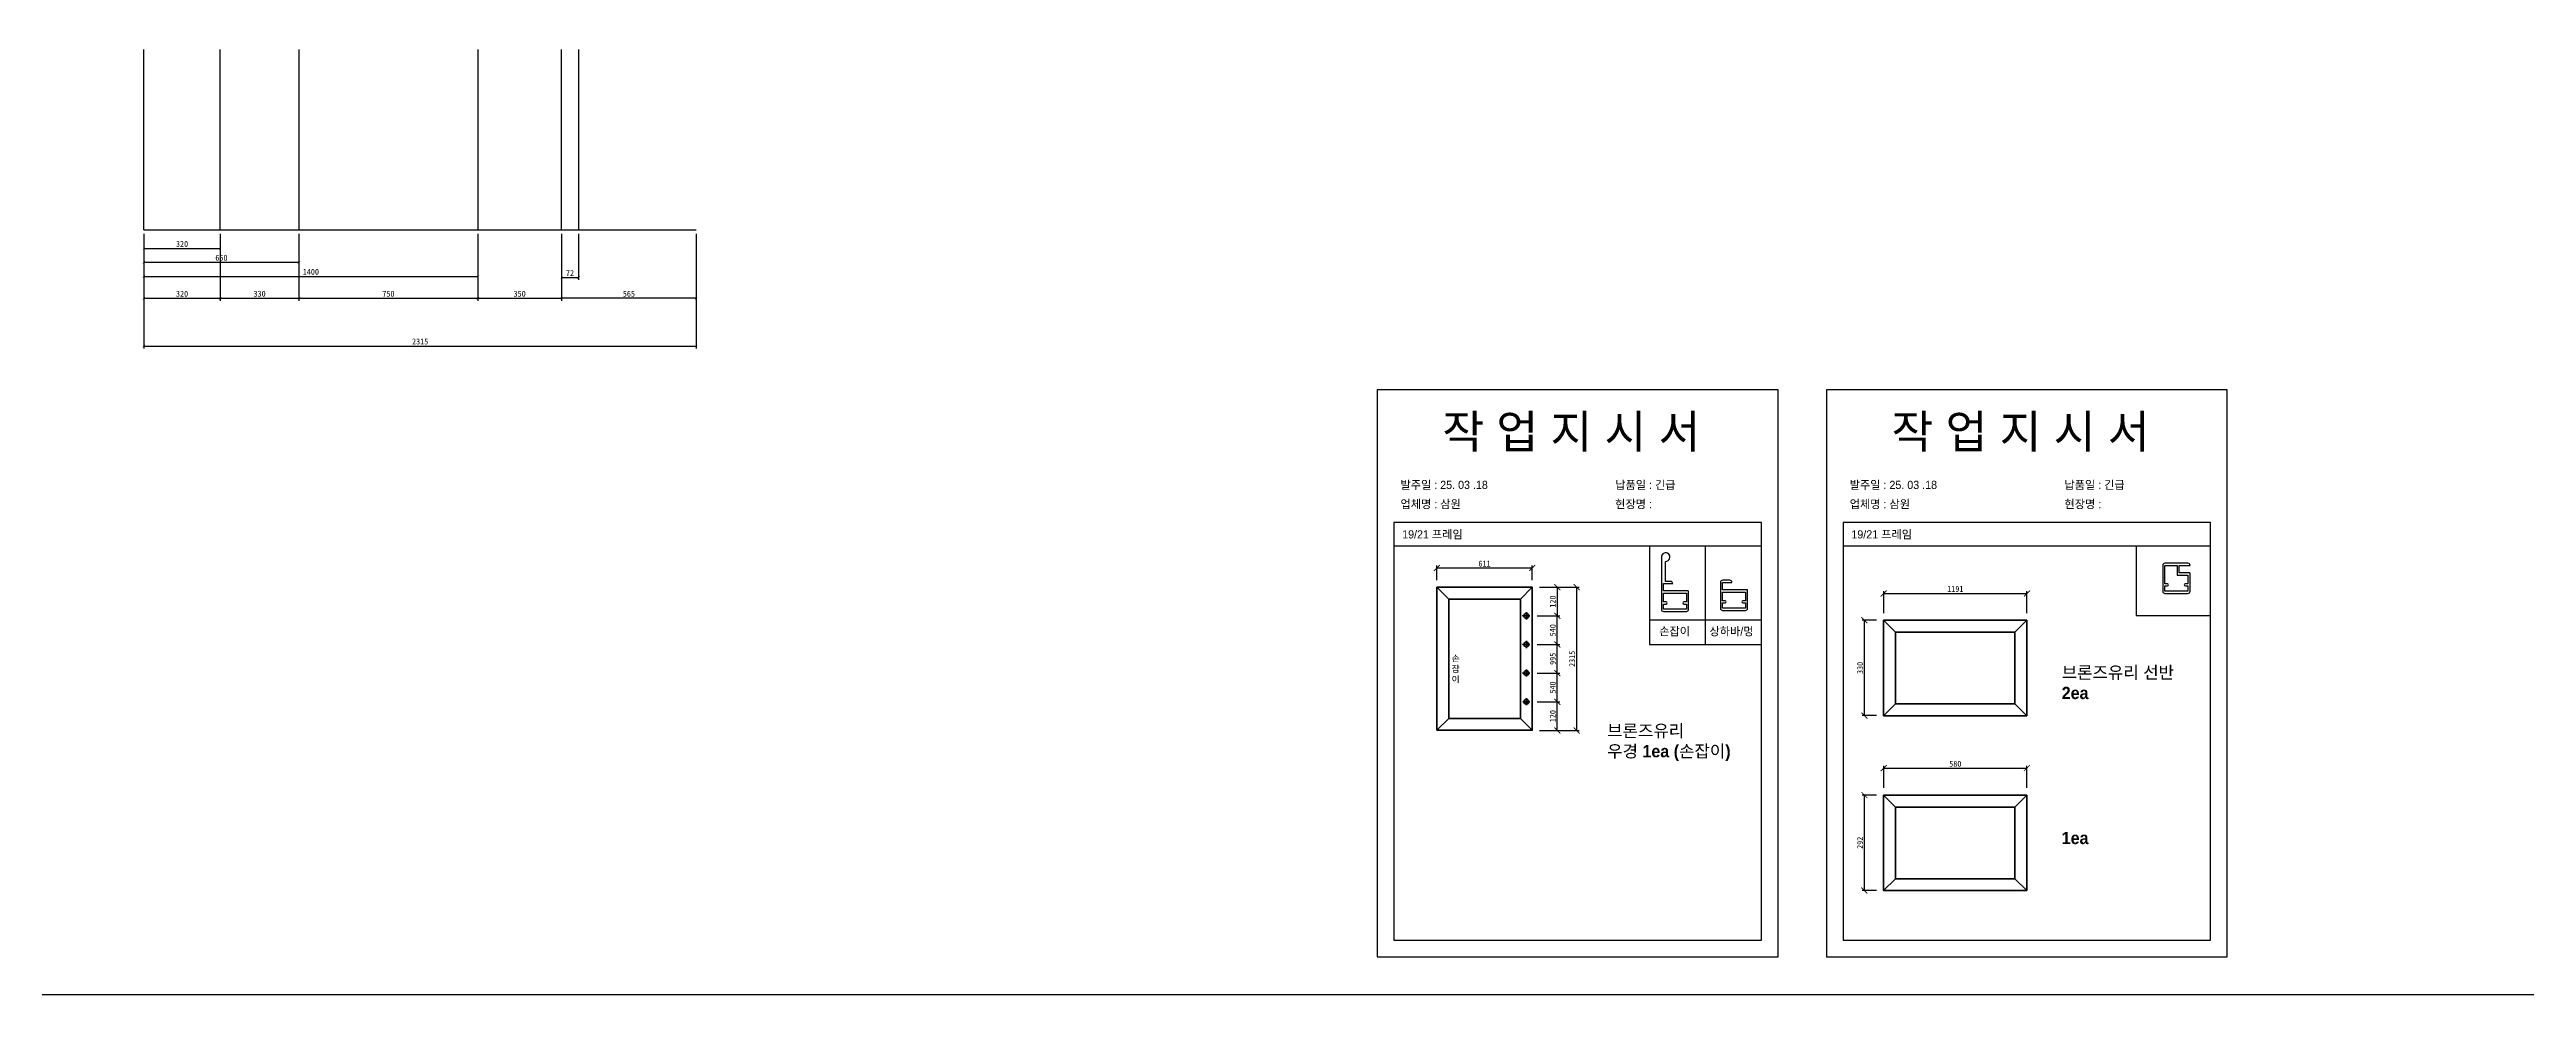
# Model space of a CAD drawing. Header units: millimetres. Extents: x -44117 to 256353, y -2095463 to 65325.
# Drawn here: x 114613 to 124994, y -7711 to -3750 of the extents above; entities that cross this region are included whole.
import ezdxf

# ---------------------------------------------------------------- set-up
doc = ezdxf.new("R2010")
doc.units = ezdxf.units.MM
doc.header["$LTSCALE"] = 10
doc.layers.add('Layer1', color=7, linetype='Continuous', lineweight=70)
doc.dimstyles.new('ISO-25', dxfattribs={"dimtxt": 2.5, "dimasz": 2.5, "dimexe": 1, "dimexo": 1, "dimtad": 1, "dimtxsty": 'Standard', "dimblk": 'ARCHTICK', "dimcen": 2.5, "dimadec": 0, "dimazin": 0, "dimtfac": 1, "dimtmove": 0, "dimatfit": 3, "dimfxl": 0, "dimarcsym": 0})

# ---------------------------------------------------------------- blocks, each defined once
blk = doc.blocks.new('_ArchTick')
at = {"color": 0, "linetype": 'ByBlock', "const_width": 0.15}
blk.add_lwpolyline([(-0.5, -0.5), (0.5, 0.5)], dxfattribs=at)
blk = doc.blocks.new('*D2057')
at = {"color": 0, "lineweight": -2}
for p, q in [((116758, -4522), (116758, -4803)), ((117323, -4522), (117323, -4803)), ((117323, -4793), (116758, -4793))]:
    blk.add_line(p, q, dxfattribs=at)
at = {"layer": 'Defpoints', "color": 0}
for p in [(116758, -4507), (117323, -4507), (116758, -4793)]:
    blk.add_point(p, dxfattribs=at)
at = {"color": 0, "lineweight": -2, "xscale": 10, "yscale": 10, "zscale": 10, "rotation": 180}
blk.add_blockref('_ArchTick', (116758, -4793), dxfattribs=at)
at = {"color": 0, "lineweight": -2, "xscale": 10, "yscale": 10, "zscale": 10}
blk.add_blockref('_ArchTick', (117323, -4793), dxfattribs=at)
at = {"color": 0, "insert": (117041, -4774), "char_height": 25, "attachment_point": 5}
blk.add_mtext('565', dxfattribs=at)
blk = doc.blocks.new('*D2058')
at = {"color": 0, "lineweight": -2}
for p, q in [((115008, -4522), (115008, -4803)), ((115328, -4522), (115328, -4803)), ((115008, -4793), (115328, -4793))]:
    blk.add_line(p, q, dxfattribs=at)
at = {"layer": 'Defpoints', "color": 0}
for p in [(115008, -4507), (115328, -4507), (115328, -4793)]:
    blk.add_point(p, dxfattribs=at)
at = {"color": 0, "lineweight": -2, "xscale": 10, "yscale": 10, "zscale": 10, "rotation": 180}
blk.add_blockref('_ArchTick', (115008, -4793), dxfattribs=at)
at = {"color": 0, "lineweight": -2, "xscale": 10, "yscale": 10, "zscale": 10}
blk.add_blockref('_ArchTick', (115328, -4793), dxfattribs=at)
at = {"color": 0, "insert": (115168, -4774), "char_height": 25, "attachment_point": 5}
blk.add_mtext('320', dxfattribs=at)
blk = doc.blocks.new('*D2059')
at = {"color": 0, "lineweight": -2}
for p, q in [((115328, -4522), (115328, -4803)), ((115658, -4522), (115658, -4803)), ((115328, -4793), (115658, -4793))]:
    blk.add_line(p, q, dxfattribs=at)
at = {"layer": 'Defpoints', "color": 0}
for p in [(115328, -4507), (115658, -4507), (115658, -4793)]:
    blk.add_point(p, dxfattribs=at)
at = {"color": 0, "lineweight": -2, "xscale": 10, "yscale": 10, "zscale": 10, "rotation": 180}
blk.add_blockref('_ArchTick', (115328, -4793), dxfattribs=at)
at = {"color": 0, "lineweight": -2, "xscale": 10, "yscale": 10, "zscale": 10}
blk.add_blockref('_ArchTick', (115658, -4793), dxfattribs=at)
at = {"color": 0, "insert": (115493, -4774), "char_height": 25, "attachment_point": 5}
blk.add_mtext('330', dxfattribs=at)
blk = doc.blocks.new('*D2060')
at = {"color": 0, "lineweight": -2}
for p, q in [((115658, -4522), (115658, -4803)), ((116408, -4522), (116408, -4803)), ((115658, -4793), (116408, -4793))]:
    blk.add_line(p, q, dxfattribs=at)
at = {"layer": 'Defpoints', "color": 0}
for p in [(115658, -4507), (116408, -4507), (116408, -4793)]:
    blk.add_point(p, dxfattribs=at)
at = {"color": 0, "lineweight": -2, "xscale": 10, "yscale": 10, "zscale": 10, "rotation": 180}
blk.add_blockref('_ArchTick', (115658, -4793), dxfattribs=at)
at = {"color": 0, "lineweight": -2, "xscale": 10, "yscale": 10, "zscale": 10}
blk.add_blockref('_ArchTick', (116408, -4793), dxfattribs=at)
at = {"color": 0, "insert": (116033, -4774), "char_height": 25, "attachment_point": 5}
blk.add_mtext('750', dxfattribs=at)
blk = doc.blocks.new('*D2061')
at = {"color": 0, "lineweight": -2}
for p, q in [((116408, -4522), (116408, -4803)), ((116758, -4522), (116758, -4803)), ((116408, -4793), (116758, -4793))]:
    blk.add_line(p, q, dxfattribs=at)
at = {"layer": 'Defpoints', "color": 0}
for p in [(116408, -4507), (116758, -4507), (116758, -4793)]:
    blk.add_point(p, dxfattribs=at)
at = {"color": 0, "lineweight": -2, "xscale": 10, "yscale": 10, "zscale": 10, "rotation": 180}
blk.add_blockref('_ArchTick', (116408, -4793), dxfattribs=at)
at = {"color": 0, "lineweight": -2, "xscale": 10, "yscale": 10, "zscale": 10}
blk.add_blockref('_ArchTick', (116758, -4793), dxfattribs=at)
at = {"color": 0, "insert": (116583, -4774), "char_height": 25, "attachment_point": 5}
blk.add_mtext('350', dxfattribs=at)
blk = doc.blocks.new('*D2062')
at = {"color": 0, "lineweight": -2}
for p, q in [((115008, -4522), (115008, -5003)), ((117323, -4522), (117323, -5003)), ((115008, -4993), (117323, -4993))]:
    blk.add_line(p, q, dxfattribs=at)
at = {"layer": 'Defpoints', "color": 0}
for p in [(115008, -4507), (117323, -4507), (117323, -4993)]:
    blk.add_point(p, dxfattribs=at)
at = {"color": 0, "lineweight": -2, "xscale": 10, "yscale": 10, "zscale": 10, "rotation": 180}
blk.add_blockref('_ArchTick', (115008, -4993), dxfattribs=at)
at = {"color": 0, "lineweight": -2, "xscale": 10, "yscale": 10, "zscale": 10}
blk.add_blockref('_ArchTick', (117323, -4993), dxfattribs=at)
at = {"color": 0, "insert": (116166, -4974), "char_height": 25, "attachment_point": 5}
blk.add_mtext('2315', dxfattribs=at)
blk = doc.blocks.new('*D2063')
at = {"color": 0, "lineweight": -2}
for p, q in [((115008, -4522), (115008, -4594)), ((115328, -4522), (115328, -4594)), ((115008, -4584), (115328, -4584))]:
    blk.add_line(p, q, dxfattribs=at)
at = {"layer": 'Defpoints', "color": 0}
for p in [(115008, -4507), (115328, -4507), (115328, -4584)]:
    blk.add_point(p, dxfattribs=at)
at = {"color": 0, "lineweight": -2, "xscale": 10, "yscale": 10, "zscale": 10, "rotation": 180}
blk.add_blockref('_ArchTick', (115008, -4584), dxfattribs=at)
at = {"color": 0, "lineweight": -2, "xscale": 10, "yscale": 10, "zscale": 10}
blk.add_blockref('_ArchTick', (115328, -4584), dxfattribs=at)
at = {"color": 0, "insert": (115168, -4565), "char_height": 25, "attachment_point": 5}
blk.add_mtext('320', dxfattribs=at)
blk = doc.blocks.new('*D2064')
at = {"color": 0, "lineweight": -2}
for p, q in [((115008, -4522), (115008, -4652)), ((115658, -4522), (115658, -4652)), ((115008, -4642), (115658, -4642))]:
    blk.add_line(p, q, dxfattribs=at)
at = {"layer": 'Defpoints', "color": 0}
for p in [(115008, -4507), (115658, -4507), (115658, -4642)]:
    blk.add_point(p, dxfattribs=at)
at = {"color": 0, "lineweight": -2, "xscale": 10, "yscale": 10, "zscale": 10, "rotation": 180}
blk.add_blockref('_ArchTick', (115008, -4642), dxfattribs=at)
at = {"color": 0, "lineweight": -2, "xscale": 10, "yscale": 10, "zscale": 10}
blk.add_blockref('_ArchTick', (115658, -4642), dxfattribs=at)
at = {"color": 0, "insert": (115333, -4623), "char_height": 25, "attachment_point": 5}
blk.add_mtext('650', dxfattribs=at)
blk = doc.blocks.new('*D2065')
at = {"color": 0, "lineweight": -2}
for p, q in [((115008, -4522), (115008, -4711)), ((116408, -4522), (116408, -4711)), ((115008, -4701), (116408, -4701))]:
    blk.add_line(p, q, dxfattribs=at)
at = {"layer": 'Defpoints', "color": 0}
for p in [(115008, -4507), (116408, -4507), (116408, -4701)]:
    blk.add_point(p, dxfattribs=at)
at = {"color": 0, "lineweight": -2, "xscale": 10, "yscale": 10, "zscale": 10, "rotation": 180}
blk.add_blockref('_ArchTick', (115008, -4701), dxfattribs=at)
at = {"color": 0, "lineweight": -2, "xscale": 10, "yscale": 10, "zscale": 10}
blk.add_blockref('_ArchTick', (116408, -4701), dxfattribs=at)
at = {"color": 0, "insert": (115708, -4682), "char_height": 25, "attachment_point": 5}
blk.add_mtext('1400', dxfattribs=at)
blk = doc.blocks.new('*D2072')
at = {"color": 0, "lineweight": -2}
for p, q in [((116758, -4522), (116758, -4716)), ((116830, -4522), (116830, -4716)), ((116758, -4706), (116830, -4706))]:
    blk.add_line(p, q, dxfattribs=at)
at = {"layer": 'Defpoints', "color": 0}
for p in [(116758, -4507), (116830, -4507), (116830, -4706)]:
    blk.add_point(p, dxfattribs=at)
at = {"color": 0, "lineweight": -2, "xscale": 10, "yscale": 10, "zscale": 10, "rotation": 180}
blk.add_blockref('_ArchTick', (116758, -4706), dxfattribs=at)
at = {"color": 0, "lineweight": -2, "xscale": 10, "yscale": 10, "zscale": 10}
blk.add_blockref('_ArchTick', (116830, -4706), dxfattribs=at)
at = {"color": 0, "insert": (116794, -4687), "char_height": 25, "attachment_point": 5}
blk.add_mtext('72', dxfattribs=at)
blk = doc.blocks.new('*D2244')
at = {"color": 0, "lineweight": -2}
for p, q in [((120427, -5974), (120427, -5913)), ((120827, -5974), (120827, -5913)), ((120427, -5923), (120827, -5923))]:
    blk.add_line(p, q, dxfattribs=at)
at = {"layer": 'Defpoints', "color": 0}
for p in [(120427, -6004), (120827, -5923), (120827, -6004)]:
    blk.add_point(p, dxfattribs=at)
at = {"color": 0, "lineweight": -2, "xscale": 25, "yscale": 25, "zscale": 25, "rotation": 180}
blk.add_blockref('_ArchTick', (120427, -5923), dxfattribs=at)
at = {"color": 0, "lineweight": -2, "xscale": 25, "yscale": 25, "zscale": 25}
blk.add_blockref('_ArchTick', (120827, -5923), dxfattribs=at)
at = {"color": 0, "insert": (120627, -5905), "char_height": 25, "attachment_point": 5}
blk.add_mtext('611', dxfattribs=at)
blk = doc.blocks.new('*D2245')
at = {"color": 0, "lineweight": -2}
for p, q in [((120847, -6484), (120942, -6484)), ((120932, -6604), (120932, -6484)), ((120857, -6604), (120942, -6604))]:
    blk.add_line(p, q, dxfattribs=at)
at = {"layer": 'Defpoints', "color": 0}
for p in [(120817, -6484), (120932, -6484), (120827, -6604)]:
    blk.add_point(p, dxfattribs=at)
at = {"color": 0, "lineweight": -2, "xscale": 25, "yscale": 25, "zscale": 25}
for p, rotation in [((120932, -6484), 90), ((120932, -6604), 270)]:
    blk.add_blockref('_ArchTick', p, dxfattribs=dict(at, rotation=rotation))
at = {"color": 0, "insert": (120913, -6544), "char_height": 25, "attachment_point": 5, "rotation": 90}
blk.add_mtext('120', dxfattribs=at)
blk = doc.blocks.new('*D2246')
at = {"color": 0, "lineweight": -2}
for p, q in [((120857, -6004), (120942, -6004)), ((120932, -6004), (120932, -6124)), ((120847, -6124), (120942, -6124))]:
    blk.add_line(p, q, dxfattribs=at)
at = {"layer": 'Defpoints', "color": 0}
for p in [(120827, -6004), (120817, -6124), (120932, -6124)]:
    blk.add_point(p, dxfattribs=at)
at = {"color": 0, "lineweight": -2, "xscale": 25, "yscale": 25, "zscale": 25}
for p, rotation in [((120932, -6004), 90), ((120932, -6124), 270)]:
    blk.add_blockref('_ArchTick', p, dxfattribs=dict(at, rotation=rotation))
at = {"color": 0, "insert": (120913, -6064), "char_height": 25, "attachment_point": 5, "rotation": 90}
blk.add_mtext('120', dxfattribs=at)
blk = doc.blocks.new('*D2247')
at = {"color": 0, "lineweight": -2}
for p, q in [((120857, -6004), (121023, -6004)), ((121013, -6004), (121013, -6604)), ((120857, -6604), (121023, -6604))]:
    blk.add_line(p, q, dxfattribs=at)
at = {"layer": 'Defpoints', "color": 0}
for p in [(120827, -6004), (120827, -6604), (121013, -6604)]:
    blk.add_point(p, dxfattribs=at)
at = {"color": 0, "lineweight": -2, "xscale": 25, "yscale": 25, "zscale": 25}
for p, rotation in [((121013, -6004), 90), ((121013, -6604), 270)]:
    blk.add_blockref('_ArchTick', p, dxfattribs=dict(at, rotation=rotation))
at = {"color": 0, "insert": (120994, -6304), "char_height": 25, "attachment_point": 5, "rotation": 90}
blk.add_mtext('2315', dxfattribs=at)
blk = doc.blocks.new('*D2248')
at = {"color": 0, "lineweight": -2}
for p, q in [((120847, -6364), (120942, -6364)), ((120932, -6484), (120932, -6364)), ((120847, -6484), (120942, -6484))]:
    blk.add_line(p, q, dxfattribs=at)
at = {"layer": 'Defpoints', "color": 0}
for p in [(120817, -6364), (120932, -6364), (120817, -6484)]:
    blk.add_point(p, dxfattribs=at)
at = {"color": 0, "lineweight": -2, "xscale": 25, "yscale": 25, "zscale": 25}
for p, rotation in [((120932, -6364), 90), ((120932, -6484), 270)]:
    blk.add_blockref('_ArchTick', p, dxfattribs=dict(at, rotation=rotation))
at = {"color": 0, "insert": (120913, -6424), "char_height": 25, "attachment_point": 5, "rotation": 90}
blk.add_mtext('540', dxfattribs=at)
blk = doc.blocks.new('*D2249')
at = {"color": 0, "lineweight": -2}
for p, q in [((120847, -6124), (120942, -6124)), ((120932, -6244), (120932, -6124)), ((120847, -6244), (120942, -6244))]:
    blk.add_line(p, q, dxfattribs=at)
at = {"layer": 'Defpoints', "color": 0}
for p in [(120817, -6124), (120932, -6124), (120817, -6244)]:
    blk.add_point(p, dxfattribs=at)
at = {"color": 0, "lineweight": -2, "xscale": 25, "yscale": 25, "zscale": 25}
for p, rotation in [((120932, -6124), 90), ((120932, -6244), 270)]:
    blk.add_blockref('_ArchTick', p, dxfattribs=dict(at, rotation=rotation))
at = {"color": 0, "insert": (120913, -6184), "char_height": 25, "attachment_point": 5, "rotation": 90}
blk.add_mtext('540', dxfattribs=at)
blk = doc.blocks.new('*D2250')
at = {"color": 0, "lineweight": -2}
for p, q in [((120847, -6244), (120942, -6244)), ((120932, -6364), (120932, -6244)), ((120847, -6364), (120942, -6364))]:
    blk.add_line(p, q, dxfattribs=at)
at = {"layer": 'Defpoints', "color": 0}
for p in [(120817, -6244), (120932, -6244), (120817, -6364)]:
    blk.add_point(p, dxfattribs=at)
at = {"color": 0, "lineweight": -2, "xscale": 25, "yscale": 25, "zscale": 25}
for p, rotation in [((120932, -6244), 90), ((120932, -6364), 270)]:
    blk.add_blockref('_ArchTick', p, dxfattribs=dict(at, rotation=rotation))
at = {"color": 0, "insert": (120913, -6304), "char_height": 25, "attachment_point": 5, "rotation": 90}
blk.add_mtext('995', dxfattribs=at)
blk = doc.blocks.new('*D2251')
at = {"color": 0, "lineweight": -2}
for p, q in [((122270, -6142), (122209, -6142)), ((122219, -6542), (122219, -6142)), ((122270, -6542), (122209, -6542))]:
    blk.add_line(p, q, dxfattribs=at)
at = {"layer": 'Defpoints', "color": 0}
for p in [(122219, -6142), (122300, -6142), (122300, -6542)]:
    blk.add_point(p, dxfattribs=at)
at = {"color": 0, "lineweight": -2, "xscale": 25, "yscale": 25, "zscale": 25}
for p, rotation in [((122219, -6142), 90), ((122219, -6542), 270)]:
    blk.add_blockref('_ArchTick', p, dxfattribs=dict(at, rotation=rotation))
at = {"color": 0, "insert": (122201, -6342), "char_height": 25, "attachment_point": 5, "rotation": 90}
blk.add_mtext('330', dxfattribs=at)
blk = doc.blocks.new('*D2252')
at = {"color": 0, "lineweight": -2}
for p, q in [((122300, -6112), (122300, -6020)), ((122900, -6112), (122900, -6020)), ((122300, -6030), (122900, -6030))]:
    blk.add_line(p, q, dxfattribs=at)
at = {"layer": 'Defpoints', "color": 0}
for p in [(122900, -6030), (122300, -6142), (122900, -6142)]:
    blk.add_point(p, dxfattribs=at)
at = {"color": 0, "lineweight": -2, "xscale": 25, "yscale": 25, "zscale": 25, "rotation": 180}
blk.add_blockref('_ArchTick', (122300, -6030), dxfattribs=at)
at = {"color": 0, "lineweight": -2, "xscale": 25, "yscale": 25, "zscale": 25}
blk.add_blockref('_ArchTick', (122900, -6030), dxfattribs=at)
at = {"color": 0, "insert": (122600, -6011), "char_height": 25, "attachment_point": 5}
blk.add_mtext('1191', dxfattribs=at)
blk = doc.blocks.new('*D2261')
at = {"color": 0, "lineweight": -2}
for p, q in [((122270, -6875), (122209, -6875)), ((122219, -7275), (122219, -6875)), ((122270, -7275), (122209, -7275))]:
    blk.add_line(p, q, dxfattribs=at)
at = {"layer": 'Defpoints', "color": 0}
for p in [(122219, -6875), (122300, -6875), (122300, -7275)]:
    blk.add_point(p, dxfattribs=at)
at = {"color": 0, "lineweight": -2, "xscale": 25, "yscale": 25, "zscale": 25}
for p, rotation in [((122219, -6875), 90), ((122219, -7275), 270)]:
    blk.add_blockref('_ArchTick', p, dxfattribs=dict(at, rotation=rotation))
at = {"color": 0, "insert": (122201, -7075), "char_height": 25, "attachment_point": 5, "rotation": 90}
blk.add_mtext('292', dxfattribs=at)
blk = doc.blocks.new('*D2262')
at = {"color": 0, "lineweight": -2}
for p, q in [((122300, -6845), (122300, -6752)), ((122300, -6762), (122900, -6762)), ((122900, -6845), (122900, -6752))]:
    blk.add_line(p, q, dxfattribs=at)
at = {"layer": 'Defpoints', "color": 0}
for p in [(122900, -6762), (122300, -6875), (122900, -6875)]:
    blk.add_point(p, dxfattribs=at)
at = {"color": 0, "lineweight": -2, "xscale": 25, "yscale": 25, "zscale": 25, "rotation": 180}
blk.add_blockref('_ArchTick', (122300, -6762), dxfattribs=at)
at = {"color": 0, "lineweight": -2, "xscale": 25, "yscale": 25, "zscale": 25}
blk.add_blockref('_ArchTick', (122900, -6762), dxfattribs=at)
at = {"color": 0, "insert": (122600, -6744), "char_height": 25, "attachment_point": 5}
blk.add_mtext('580', dxfattribs=at)

msp = doc.modelspace()

# ---------------------------------------------------------------- linework, layer by layer
for p, q in [((115008.43532, -4506.60451), (115008.43532, -3750.29447)), ((115328.43532, -4506.60451), (115328.43532, -3750.29447)), ((115658.43532, -4506.60451), (115658.43532, -3750.29447)), ((116408.43532, -4506.60451), (116408.43532, -3750.29447)), ((116758.43532, -4506.60451), (116758.43532, -3750.29447)), ((116830.43532, -4506.60451), (116830.43532, -3750.29447)), ((115008.43532, -4506.60451), (117323.43532, -4506.60451)), ((121787.05463, -5732.05757), (120247.05463, -5732.05757)), ((123669.74541, -5732.05757), (122129.74541, -5732.05757)), ((121787.05463, -5832.05757), (120247.05463, -5832.05757)), ((121552.35012, -6243.36692), (121552.35012, -5832.05757)), ((123669.74541, -5832.05757), (122129.74541, -5832.05757)), ((121787.05463, -6141.17913), (121317.64561, -6141.17913))]:
    msp.add_line(p, q)
at = {"color": 1}
msp.add_line((104688.33036, -7710.57249), (196957.47723, -7710.57249), dxfattribs=at)
for points in [[(120177.05463, -7552.88785), (121857.05463, -7552.88785), (121857.05463, -5176.88785), (120177.05463, -5176.88785)], [(122059.74541, -7552.88785), (123739.74541, -7552.88785), (123739.74541, -5176.88785), (122059.74541, -5176.88785)], [(121787.05463, -5832.05757), (121317.64561, -5832.05757), (121317.64561, -6243.36692), (121787.05463, -6243.36692)], [(123669.74541, -5832.05757), (123357.99008, -5832.05757), (123357.99008, -6121.68815), (123669.74541, -6121.68815)]]:
    msp.add_lwpolyline(points, close=True)
for points in [[(120247.05463, -5732.05757), (120247.05463, -7482.88785), (121787.05463, -7482.88785), (121787.05463, -5732.05757)], [(122129.74541, -5732.05757), (122129.74541, -7482.88785), (123669.74541, -7482.88785), (123669.74541, -5732.05757)]]:
    msp.add_lwpolyline(points)
at = {"color": 7}
for points in [[(121386.00261, -5979.41424), (121386.00261, -5895.41424, 2.4142135624), (121368.00261, -5877.41424), (121368.00261, -5979.41424), (121368.00261, -5988.41424), (121368.00261, -6096.41424, 0.4142135624), (121377.00261, -6105.41424), (121473.00261, -6105.41424, 0.4142135624), (121482.00261, -6096.41424), (121482.00261, -6021.41424, 0.4142135624), (121480.20261, -6019.61424), (121377.00261, -6019.61424), (121377.00261, -5988.41424), (121416.00261, -5988.41424, 0.4142135624), (121407.00261, -5979.41424)], [(121729.54599, -6016.79787, 0.4142135624), (121727.74599, -6014.99787), (121624.54599, -6014.99787), (121624.54599, -5983.79787), (121663.54599, -5983.79787, 0.4142135624), (121654.54599, -5974.79787), (121624.54599, -5974.79787, 0.4142135624), (121615.54599, -5983.79787), (121615.54599, -6091.79787, 0.4142135624), (121624.54599, -6100.79787), (121720.54599, -6100.79787, 0.4142135624), (121729.54599, -6091.79787)], [(121473.00261, -6028.61424), (121473.00261, -6065.21424), (121462.50261, -6065.21424, 1), (121462.50261, -6074.21424), (121473.00261, -6074.21424), (121473.00261, -6096.41424), (121377.00261, -6096.41424), (121377.00261, -6074.21424), (121387.50261, -6074.21424, 1), (121387.50261, -6065.21424), (121377.00261, -6065.21424), (121377.00261, -6028.61424)], [(121720.54599, -6023.99787), (121720.54599, -6060.59787), (121710.04599, -6060.59787, 1), (121710.04599, -6069.59787), (121720.54599, -6069.59787), (121720.54599, -6091.79787), (121624.54599, -6091.79787), (121624.54599, -6069.59787), (121635.04599, -6069.59787, 1), (121635.04599, -6060.59787), (121624.54599, -6060.59787), (121624.54599, -6023.99787)]]:
    msp.add_lwpolyline(points, format="xyb", close=True, dxfattribs=at)
for points in [[(123581.95197, -5943.72558), (123538.75197, -5943.72558), (123538.75197, -5912.52558), (123583.75197, -5912.52558), (123583.75197, -5912.52558, 0.4142135624), (123574.75197, -5903.52558), (123478.75197, -5903.52558, 0.4142135624), (123469.75197, -5912.52558), (123469.75197, -6020.52558, 0.4142135624), (123478.75197, -6029.52558), (123574.75197, -6029.52558, 0.4142135624), (123583.75197, -6020.52558), (123583.75197, -5945.52558, 0.4142135624)], [(123489.25197, -5998.32558, 1), (123489.25197, -5989.32558), (123478.75197, -5989.32558), (123478.75197, -5912.52558), (123529.75197, -5912.52558), (123529.75197, -5952.72558), (123574.75197, -5952.72558), (123574.75197, -5989.32558), (123564.25197, -5989.32558, 1), (123564.25197, -5998.32558), (123574.75197, -5998.32558), (123574.75197, -6020.52558), (123478.75197, -6020.52558), (123478.75197, -5998.32558)]]:
    msp.add_lwpolyline(points, format="xyb", close=True)
at = {"layer": 'Layer1'}
for p, q in [((120477.14567, -6053.5773), (120427.14567, -6003.5773)), ((120777.14567, -6053.5773), (120827.14567, -6003.5773)), ((120802.14567, -6108.5773), (120802.14567, -6138.5773)), ((120802.14567, -6228.5773), (120802.14567, -6258.5773)), ((122349.71279, -6192.48009), (122299.71279, -6142.48009)), ((122899.71279, -6142.48009), (122849.71279, -6192.48009)), ((120802.14567, -6348.5773), (120802.14567, -6378.5773)), ((120817.14567, -6483.5773), (120787.14567, -6483.5773)), ((120802.14567, -6468.5773), (120802.14567, -6498.5773)), ((122349.71279, -6492.48009), (122299.71279, -6542.48009)), ((122849.71279, -6492.48009), (122899.71279, -6542.48009)), ((120477.14567, -6553.5773), (120427.14567, -6603.5773)), ((120827.14567, -6603.5773), (120777.14567, -6553.5773)), ((122349.71279, -6925.31947), (122299.71279, -6875.31947)), ((122899.71279, -6875.31947), (122849.71279, -6925.31947)), ((122349.71279, -7225.31947), (122299.71279, -7275.31947)), ((122849.71279, -7225.31947), (122899.71279, -7275.31947))]:
    msp.add_line(p, q, dxfattribs=at)
for points in [[(120427.14567, -6603.5773), (120827.14567, -6603.5773), (120827.14567, -6003.5773), (120427.14567, -6003.5773)], [(120477.14567, -6553.5773), (120777.14567, -6553.5773), (120777.14567, -6053.5773), (120477.14567, -6053.5773)], [(120817.14567, -6123.5773), (120787.14567, -6123.5773)], [(122899.71279, -6542.48009), (122899.71279, -6142.48009), (122299.71279, -6142.48009), (122299.71279, -6542.48009)], [(122849.71279, -6492.48009), (122849.71279, -6192.48009), (122349.71279, -6192.48009), (122349.71279, -6492.48009)], [(120817.14567, -6243.5773), (120787.14567, -6243.5773)], [(120817.14567, -6363.5773), (120787.14567, -6363.5773)], [(122899.71279, -7275.31947), (122899.71279, -6875.31947), (122299.71279, -6875.31947), (122299.71279, -7275.31947)], [(122849.71279, -7225.31947), (122849.71279, -6925.31947), (122349.71279, -6925.31947), (122349.71279, -7225.31947)]]:
    msp.add_lwpolyline(points, close=True, dxfattribs=at)
for centre in [(120802.14567, -6123.5773), (120802.14567, -6243.5773), (120802.14567, -6363.5773), (120802.14567, -6483.5773)]:
    msp.add_circle(centre, 10, dxfattribs=at)

# ---------------------------------------------------------------- texts
at = {"attachment_point": 1}
for s, width, gutter_width, heights, insert, char_height in [('{\\fGulim|b0|i0|c129|p50;작 업 지 시 서}', 3307.3198183, 12.5, [-155.84554], (120449.86123, -5281.05036), 140), ('{\\fGulim|b0|i0|c129|p50;작 업 지 시 서}', 3307.3198183, 12.5, [-155.84554], (122332.55201, -5281.05036), 140), ('{\\fGulim|b0|i0|c129|p50;발주일 : 25. 03 .18}', 3307.3198183, 12.5, [-38.18216], (120274.65187, -5557.77078), 34.3), ('{\\fGulim|b0|i0|c129|p50;납품일 : 긴급}', 3307.3198183, 12.5, [37.67976], (121174.62986, -5557.77078), 34.3), ('{\\fGulim|b0|i0|c129|p50;발주일 : 25. 03 .18}', 3307.3198183, 12.5, [-38.18216], (122157.34266, -5557.77078), 34.3), ('{\\fGulim|b0|i0|c129|p50;납품일 : 긴급}', 3307.3198183, 12.5, [37.67976], (123057.32064, -5557.77078), 34.3), ('{\\fGulim|b0|i0|c129|p50;업체명 : 삼원}', 3307.3198183, 12.5, [38.2735], (120274.65187, -5638.42696), 34.3), ('{\\fGulim|b0|i0|c129|p50;현장명 : }', 3307.3198183, 12.5, [-38.2735], (121174.62986, -5638.42696), 34.3), ('{\\fGulim|b0|i0|c129|p50;업체명 : 삼원}', 3307.3198183, 12.5, [38.2735], (122157.34266, -5638.42696), 34.3), ('{\\fGulim|b0|i0|c129|p50;현장명 : }', 3307.3198183, 12.5, [-38.2735], (123057.32064, -5638.42696), 34.3), ('{\\fGulim|b0|i0|c129|p50;19/21 프레임}', 3307.3198183, 12.5, [-41.60759], (120281.69408, -5765.09306), 34.3), ('{\\fGulim|b0|i0|c129|p50;19/21 프레임}', 3307.3198183, 12.5, [-41.60759], (122164.38486, -5765.09306), 34.3), ('{\\fGulim|b0|i0|c129|p50;손잡이}', 3307.3198183, 12.5, [-38.18216], (121358.88695, -6171.57674), 34.3), ('{\\fGulim|b0|i0|c129|p50;상하바/멍}', 3307.3198183, 12.5, [-41.60759], (121569.83041, -6171.57674), 34.3), ('{\\f굴림|b0|i0|c129|p50;손\\P잡\\P이}', 147.2513852, 131.25, [-119.09787], (120488.84873, -6289.2135), 26.25), ('{\\fGulim|b1|i0|c129|p50;브론즈유리 선반\\P2ea}', 2135.7410508, 12.5, [1317.50106], (123045.99308, -6335.39103), 51.45), ('{\\fGulim|b1|i0|c129|p50;브론즈유리\\P우경 1ea (손잡이)}', 3307.3198183, 12.5, [491.47221], (121140.86078, -6579.52052), 51.45), ('{\\fGulim|b1|i0|c129|p50;1ea}', 2135.7410508, 12.5, [1317.50106], (123045.99308, -7028.98109), 51.45)]:
    msp.add_mtext_dynamic_manual_height_columns(s, width=width, gutter_width=gutter_width, heights=heights, dxfattribs=dict(at, insert=insert, char_height=char_height))

# ---------------------------------------------------------------- dimensions: what is measured, and where the dimension line sits
for base, p1, p2, picture, middle in [((115328.43532, -4792.53884), (115008.43532, -4506.60451), (115328.43532, -4506.60451), '*D2058', (115168.43532, -4773.78884)), ((117323.43532, -4993.22295), (115008.43532, -4506.60451), (117323.43532, -4506.60451), '*D2062', (116165.93532, -4974.47295)), ((115328.43532, -4583.91084), (115008.43532, -4506.60451), (115328.43532, -4506.60451), '*D2063', (115168.43532, -4565.16084)), ((115658.43532, -4641.50249), (115008.43532, -4506.60451), (115658.43532, -4506.60451), '*D2064', (115333.43532, -4622.75249)), ((116408.43532, -4701.15099), (115008.43532, -4506.60451), (116408.43532, -4506.60451), '*D2065', (115708.43532, -4682.40099)), ((115658.43532, -4792.53884), (115328.43532, -4506.60451), (115658.43532, -4506.60451), '*D2059', (115493.43532, -4773.78884)), ((116408.43532, -4792.53884), (115658.43532, -4506.60451), (116408.43532, -4506.60451), '*D2060', (116033.43532, -4773.78884)), ((116758.43532, -4792.53884), (116408.43532, -4506.60451), (116758.43532, -4506.60451), '*D2061', (116583.43532, -4773.78884)), ((116758.43532, -4792.53884), (117323.43532, -4506.60451), (116758.43532, -4506.60451), '*D2057', (117040.93532, -4773.78884)), ((116830.43532, -4706.03448), (116758.43532, -4506.60451), (116830.43532, -4506.60451), '*D2072', (116794.43532, -4687.28448))]:
    dim = msp.add_linear_dim(base=base, p1=p1, p2=p2, dimstyle='ISO-25', override={"dimscale": 10, "dimasz": 1, "dimexo": 1.5})
    dim.commit()
    dim.dimension.update_dxf_attribs({"geometry": picture, "text_midpoint": middle})
dim = msp.add_linear_dim(base=(120827.14567, -5923.31751), p1=(120427.14567, -6003.5773), p2=(120827.14567, -6003.5773), text='611', dimstyle='ISO-25', override={"dimscale": 10, "dimexo": 3, "dimtxsty": 'Standard'})
dim.commit()
dim.dimension.update_dxf_attribs({"geometry": '*D2244', "text_midpoint": (120627.14567, -5904.56751)})
for base, p1, p2, picture, middle in [((120931.99099, -6123.5773), (120827.14567, -6003.5773), (120817.14567, -6123.5773), '*D2246', (120913.24099, -6063.5773)), ((120931.99099, -6483.5773), (120827.14567, -6603.5773), (120817.14567, -6483.5773), '*D2245', (120913.24099, -6543.5773))]:
    dim = msp.add_linear_dim(base=base, p1=p1, p2=p2, angle=90, dimstyle='ISO-25', override={"dimscale": 10, "dimexo": 3})
    dim.commit()
    dim.dimension.update_dxf_attribs({"geometry": picture, "text_midpoint": middle})
for base, p1, p2, angle, text, override, picture, middle in [((121013.06567, -6603.5773), (120827.14567, -6003.5773), (120827.14567, -6603.5773), 90, '2315', {"dimscale": 10, "dimexo": 3, "dimtxsty": 'Standard'}, '*D2247', (120994.31567, -6303.5773)), ((122899.71279, -6029.52009), (122299.71279, -6142.48009), (122899.71279, -6142.48009), 180, '1191', {"dimscale": 10, "dimexo": 3, "dimtxsty": 'Standard'}, '*D2252', (122599.71279, -6010.77009)), ((120931.99099, -6123.5773), (120817.14567, -6243.5773), (120817.14567, -6123.5773), 90, '540', {"dimscale": 10, "dimexo": 3, "dimtxsty": 'Standard', "dimtmove": 1}, '*D2249', (120913.24099, -6183.5773)), ((122219.45299, -6142.48009), (122299.71279, -6542.48009), (122299.71279, -6142.48009), 90, '330', {"dimscale": 10, "dimexo": 3, "dimtxsty": 'Standard'}, '*D2251', (122200.70299, -6342.48009)), ((120931.99099, -6243.5773), (120817.14567, -6363.5773), (120817.14567, -6243.5773), 90, '995', {"dimscale": 10, "dimexo": 3, "dimtxsty": 'Standard'}, '*D2250', (120913.24099, -6303.5773)), ((120931.99099, -6363.5773), (120817.14567, -6483.5773), (120817.14567, -6363.5773), 90, '540', {"dimscale": 10, "dimexo": 3, "dimtxsty": 'Standard'}, '*D2248', (120913.24099, -6423.5773)), ((122899.71279, -6762.35948), (122299.71279, -6875.31947), (122899.71279, -6875.31947), 180, '580', {"dimscale": 10, "dimexo": 3, "dimtxsty": 'Standard'}, '*D2262', (122599.71279, -6743.60948)), ((122219.45299, -6875.31947), (122299.71279, -7275.31947), (122299.71279, -6875.31947), 90, '292', {"dimscale": 10, "dimexo": 3, "dimtxsty": 'Standard'}, '*D2261', (122200.70299, -7075.31947))]:
    dim = msp.add_linear_dim(base=base, p1=p1, p2=p2, angle=angle, text=text, dimstyle='ISO-25', override=override)
    dim.commit()
    dim.dimension.update_dxf_attribs({"geometry": picture, "text_midpoint": middle})

doc.saveas('drawing.dxf')
